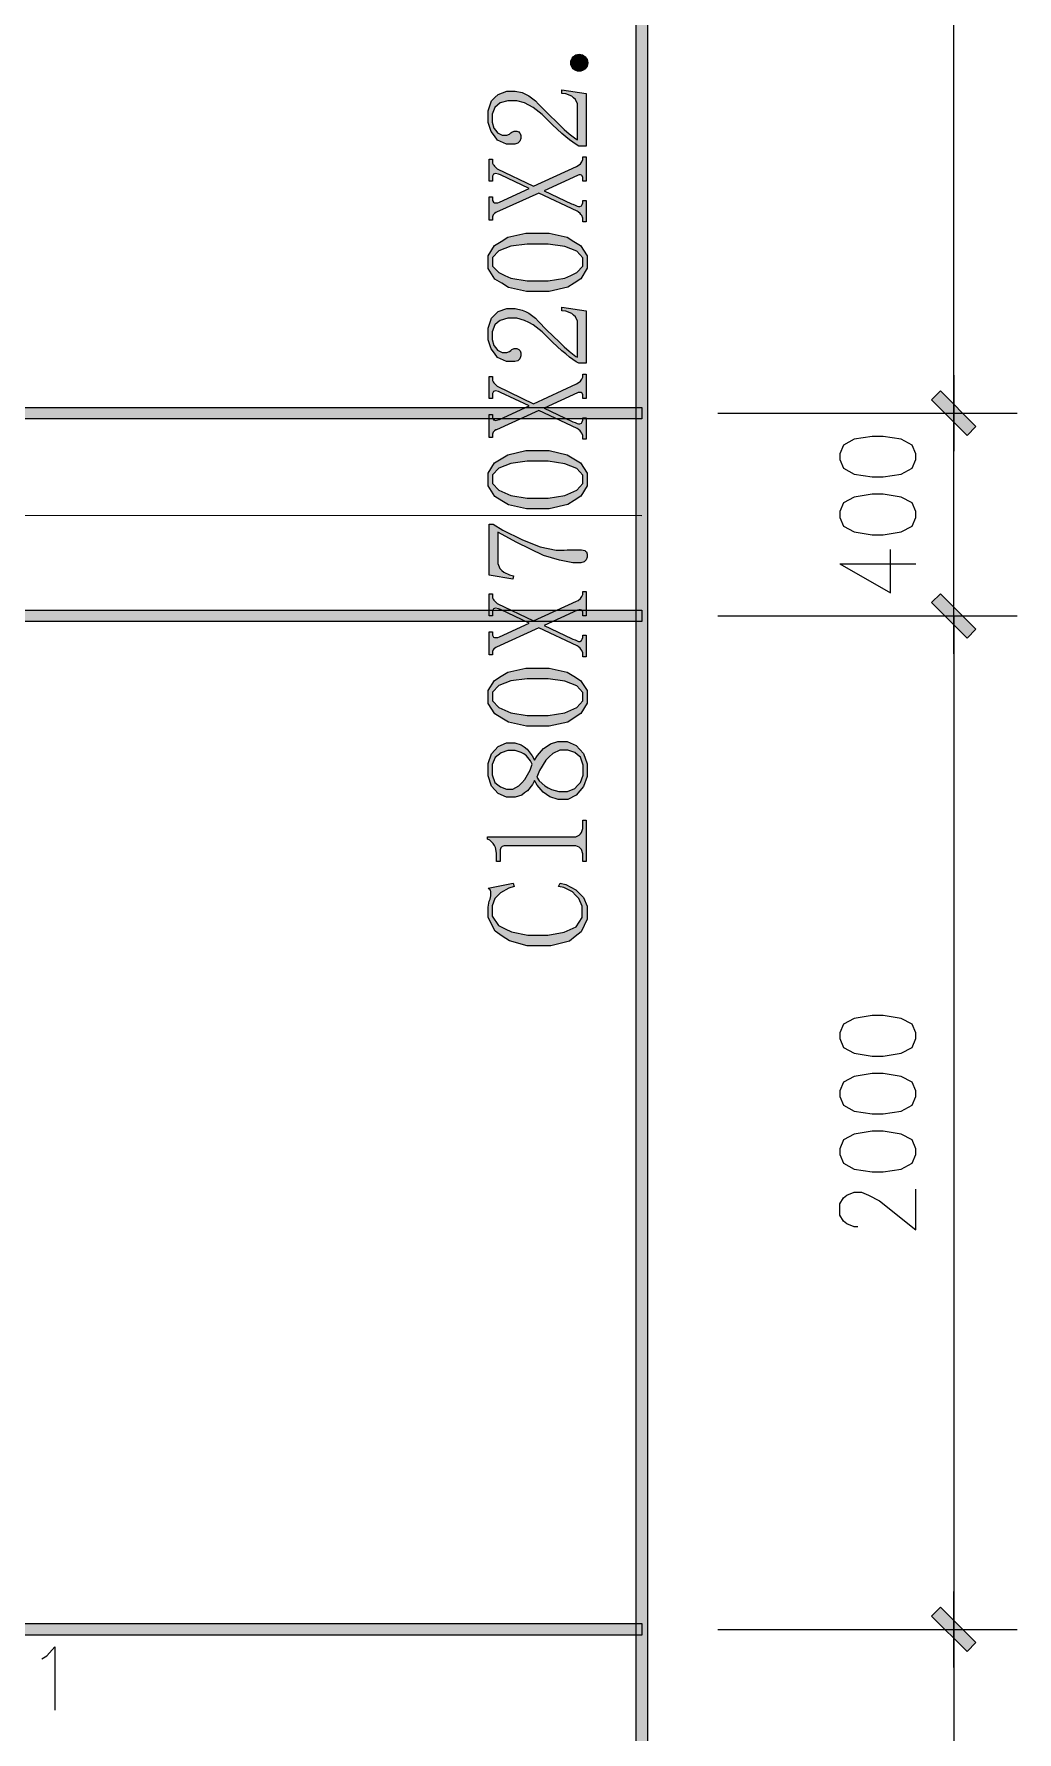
# Model space of a CAD drawing. Header units: millimetres. Extents: x 0 to 586, y 0 to 414.
# Drawn here: x 277.1 to 315.3, y 282.5 to 348.5 of the extents above; entities that cross this region are included whole.
import ezdxf

# ---------------------------------------------------------------- set-up
doc = ezdxf.new("R2010")
doc.units = ezdxf.units.MM

msp = doc.modelspace()

# ---------------------------------------------------------------- hatches: boundary and pattern name
h = msp.add_hatch(color=0)
h.dxf.hatch_style = 2
h.paths.add_polyline_path([(300.492583, 388.902222), (300.937083, 388.902222), (300.937083, 270.467667), (300.492583, 270.908639)])
h = msp.add_hatch(color=0)
edge = h.paths.add_edge_path()
edge.add_arc((298.280667, 347.422611), 0.331611, 0, 360)
h = msp.add_hatch(color=0)
h.dxf.hatch_style = 2
h.paths.add_polyline_path([(295.705389, 345.948), (295.504306, 345.948), (295.204444, 345.859806), (295.098611, 345.771611), (294.992778, 345.683417), (294.890472, 345.418833), (294.890472, 345.242444), (294.890472, 345.111917), (294.961028, 344.882611), (295.031583, 344.790889), (295.102139, 344.695639), (295.285583, 344.603917), (295.394944, 344.603917), (295.461972, 344.603917), (295.571333, 344.64625), (295.617194, 344.692111), (295.659528, 344.723861), (295.747722, 344.759139), (295.793583, 344.759139), (295.8465, 344.759139), (295.931167, 344.730917), (295.959389, 344.702694), (295.984083, 344.674472), (296.012306, 344.593333), (296.012306, 344.536889), (296.012306, 344.473389), (295.9735, 344.367556), (295.934694, 344.32875), (295.895889, 344.289944), (295.768889, 344.251139), (295.680694, 344.251139), (295.451389, 344.251139), (295.098611, 344.416944), (294.978667, 344.58275), (294.855194, 344.748556), (294.73525, 345.101333), (294.73525, 345.288306), (294.73525, 345.552889), (294.865778, 345.944472), (294.999833, 346.071472), (295.130361, 346.194944), (295.461972, 346.321944), (295.659528, 346.321944), (295.793583, 346.321944), (296.058167, 346.261972), (296.188694, 346.202), (296.32275, 346.142028), (296.57675, 345.948), (296.696694, 345.817472), (297.007139, 345.496444), (297.508083, 345.006083), (297.698583, 344.833222), (297.892611, 344.663889), (298.150139, 344.459278), (298.217167, 344.427528), (298.217167, 345.72575), (298.217167, 345.828056), (298.139556, 345.990333), (298.061944, 346.057361), (297.987861, 346.124389), (297.755028, 346.212583), (297.603333, 346.23375), (297.603333, 346.367806), (298.548778, 346.23375), (298.548778, 344.184111), (298.2595, 344.184111), (298.160722, 344.240556), (297.906722, 344.424), (297.755028, 344.547472), (297.599806, 344.674472), (297.236444, 345.013139), (297.028306, 345.221278), (296.837806, 345.40825), (296.485028, 345.683417), (296.32275, 345.771611), (296.156944, 345.859806), (295.8465, 345.948)])
h = msp.add_hatch(color=0)
h.dxf.hatch_style = 2
h.paths.add_polyline_path([(296.506194, 342.617778), (298.171306, 343.390361), (298.238333, 343.422111), (298.333583, 343.492667), (298.358278, 343.531472), (298.3865, 343.570278), (298.414722, 343.654944), (298.414722, 343.697278), (298.414722, 343.764306), (298.548778, 343.764306), (298.548778, 342.815333), (298.414722, 342.815333), (298.414722, 342.903528), (298.414722, 342.959972), (298.397083, 343.027), (298.382972, 343.037583), (298.365333, 343.048167), (298.326528, 343.05875), (298.305361, 343.05875), (298.284194, 343.05875), (298.238333, 343.048167), (298.217167, 343.037583), (296.918944, 342.441389), (297.97375, 341.936917), (298.030194, 341.91575), (298.118389, 341.880472), (298.150139, 341.869889), (298.196, 341.848722), (298.248917, 341.827556), (298.2595, 341.827556), (298.305361, 341.827556), (298.365333, 341.85225), (298.382972, 341.880472), (298.397083, 341.908694), (298.414722, 341.97925), (298.414722, 342.025111), (298.414722, 342.067444), (298.548778, 342.067444), (298.548778, 341.231361), (298.414722, 341.231361), (298.414722, 341.319556), (298.414722, 341.376), (298.382972, 341.474778), (298.347694, 341.517111), (298.315944, 341.562972), (298.238333, 341.626472), (298.196, 341.651167), (296.707278, 342.353194), (295.066861, 341.605306), (295.035111, 341.594722), (294.978667, 341.555917), (294.9575, 341.527694), (294.936333, 341.503), (294.911639, 341.428917), (294.911639, 341.386583), (294.911639, 341.298389), (294.777583, 341.298389), (294.777583, 342.2015), (294.911639, 342.2015), (294.911639, 342.134472), (294.911639, 342.067444), (294.946917, 341.993361), (294.978667, 341.97925), (295.010417, 341.968667), (295.109194, 341.97925), (295.176222, 342.003944), (296.336861, 342.529583), (295.222083, 343.05875), (295.144472, 343.094028), (295.028056, 343.115194), (294.98925, 343.104611), (294.950444, 343.094028), (294.911639, 343.016417), (294.911639, 342.949389), (294.911639, 342.818861), (294.777583, 342.818861), (294.777583, 343.676111), (294.911639, 343.676111), (294.911639, 343.545583), (294.911639, 343.520889), (294.936333, 343.467972), (294.9575, 343.432694), (294.978667, 343.400944), (295.045694, 343.333917), (295.088028, 343.302167)])
h = msp.add_hatch(color=0)
h.paths.add_polyline_path([(298.591111, 339.668556), (298.591111, 339.425139), (298.337111, 339.019444), (298.086639, 338.853639), (297.832639, 338.687833), (297.1165, 338.522028), (296.650833, 338.522028), (296.223972, 338.522028), (295.529, 338.680778), (295.264417, 338.843056), (294.999833, 339.001806), (294.73525, 339.414556), (294.73525, 339.668556), (294.73525, 339.908444), (294.98925, 340.310611), (295.24325, 340.469361), (295.49725, 340.631639), (296.199278, 340.790389), (296.650833, 340.790389), (297.105917, 340.790389), (297.815, 340.631639), (298.072528, 340.469361), (298.333583, 340.310611), (298.591111, 339.908444)])
h.paths.add_polyline_path([(294.911639, 339.668556), (294.911639, 339.513333), (295.148, 339.255806), (295.387889, 339.149972), (295.62425, 339.044139), (296.255722, 338.941833), (296.650833, 338.941833), (297.070639, 338.941833), (297.71975, 339.044139), (297.952583, 339.149972), (298.181889, 339.255806), (298.414722, 339.513333), (298.414722, 339.668556), (298.414722, 339.830833), (298.181889, 340.091889), (297.952583, 340.183611), (297.71975, 340.278861), (297.070639, 340.370583), (296.650833, 340.370583), (296.255722, 340.370583), (295.62425, 340.282389), (295.387889, 340.194194), (295.148, 340.109528), (294.911639, 339.844944)])
h = msp.add_hatch(color=0)
h.dxf.hatch_style = 2
h.paths.add_polyline_path([(295.705389, 337.488389), (295.504306, 337.488389), (295.204444, 337.400194), (295.098611, 337.312), (294.992778, 337.223806), (294.890472, 336.959222), (294.890472, 336.782833), (294.890472, 336.652306), (294.961028, 336.426528), (295.031583, 336.331278), (295.102139, 336.236028), (295.285583, 336.144306), (295.394944, 336.144306), (295.461972, 336.144306), (295.571333, 336.186639), (295.617194, 336.2325), (295.659528, 336.26425), (295.747722, 336.299528), (295.793583, 336.299528), (295.8465, 336.299528), (295.931167, 336.271306), (295.959389, 336.243083), (295.984083, 336.214861), (296.012306, 336.133722), (296.012306, 336.077278), (296.012306, 336.013778), (295.9735, 335.907944), (295.934694, 335.869139), (295.895889, 335.830333), (295.768889, 335.795056), (295.680694, 335.795056), (295.451389, 335.795056), (295.098611, 335.957333), (294.978667, 336.123139), (294.855194, 336.288944), (294.73525, 336.641722), (294.73525, 336.828694), (294.73525, 337.093278), (294.865778, 337.484861), (294.999833, 337.611861), (295.130361, 337.738861), (295.461972, 337.862333), (295.659528, 337.862333), (295.793583, 337.862333), (296.058167, 337.802361), (296.188694, 337.742389), (296.32275, 337.682417), (296.57675, 337.488389), (296.696694, 337.357861), (297.007139, 337.036833), (297.508083, 336.546472), (297.698583, 336.373611), (297.892611, 336.204278), (298.150139, 335.999667), (298.217167, 335.967917), (298.217167, 337.269667), (298.217167, 337.368444), (298.139556, 337.53425), (298.061944, 337.59775), (297.987861, 337.664778), (297.755028, 337.752972), (297.603333, 337.774139), (297.603333, 337.908194), (298.548778, 337.774139), (298.548778, 335.728028), (298.2595, 335.728028), (298.160722, 335.780944), (297.906722, 335.964389), (297.755028, 336.091389), (297.599806, 336.218389), (297.236444, 336.553528), (297.028306, 336.761667), (296.837806, 336.948639), (296.485028, 337.223806), (296.32275, 337.312), (296.156944, 337.400194), (295.8465, 337.488389)])
h = msp.add_hatch(color=0)
h.dxf.hatch_style = 2
h.paths.add_polyline_path([(296.506194, 334.158167), (298.171306, 334.93075), (298.238333, 334.9625), (298.333583, 335.036583), (298.358278, 335.071861), (298.3865, 335.110667), (298.414722, 335.195333), (298.414722, 335.237667), (298.414722, 335.304694), (298.548778, 335.304694), (298.548778, 334.355722), (298.414722, 334.355722), (298.414722, 334.443917), (298.414722, 334.500361), (298.397083, 334.567389), (298.382972, 334.577972), (298.365333, 334.588556), (298.326528, 334.599139), (298.305361, 334.599139), (298.284194, 334.599139), (298.238333, 334.588556), (298.217167, 334.577972), (296.918944, 333.985306), (297.97375, 333.477306), (298.030194, 333.456139), (298.118389, 333.420861), (298.150139, 333.410278), (298.196, 333.389111), (298.248917, 333.367944), (298.2595, 333.367944), (298.305361, 333.367944), (298.365333, 333.396167), (298.382972, 333.420861), (298.397083, 333.449083), (298.414722, 333.519639), (298.414722, 333.5655), (298.414722, 333.607833), (298.548778, 333.607833), (298.548778, 332.77175), (298.414722, 332.77175), (298.414722, 332.859944), (298.414722, 332.916389), (298.382972, 333.015167), (298.347694, 333.0575), (298.315944, 333.103361), (298.238333, 333.170389), (298.196, 333.191556), (296.707278, 333.897111), (295.066861, 333.145694), (295.035111, 333.135111), (294.978667, 333.096306), (294.9575, 333.071611), (294.936333, 333.043389), (294.911639, 332.972833), (294.911639, 332.926972), (294.911639, 332.838778), (294.777583, 332.838778), (294.777583, 333.741889), (294.911639, 333.741889), (294.911639, 333.674861), (294.911639, 333.607833), (294.946917, 333.53375), (294.978667, 333.523167), (295.010417, 333.509056), (295.109194, 333.523167), (295.176222, 333.544333), (296.336861, 334.069972), (295.222083, 334.599139), (295.144472, 334.634417), (295.028056, 334.655583), (294.98925, 334.645), (294.950444, 334.634417), (294.911639, 334.556806), (294.911639, 334.489778), (294.911639, 334.35925), (294.777583, 334.35925), (294.777583, 335.2165), (294.911639, 335.2165), (294.911639, 335.085972), (294.911639, 335.064806), (294.936333, 335.008361), (294.9575, 334.973083), (294.978667, 334.941333), (295.045694, 334.874306), (295.088028, 334.842556)])
h = msp.add_hatch(color=0)
h.dxf.hatch_style = 2
h.paths.add_polyline_path([(311.993139, 334.302806), (312.338861, 334.652056), (313.72175, 333.269167), (313.3725, 332.923444)])
h = msp.add_hatch(color=0)
h.dxf.hatch_style = 2
h.paths.add_polyline_path([(311.993139, 334.302806), (312.338861, 334.652056), (313.72175, 333.269167), (313.3725, 332.923444)])
h = msp.add_hatch(color=0)
h.dxf.hatch_style = 2
h.paths.add_polyline_path([(300.714833, 334.01), (300.714833, 333.5655), (64.096194, 333.5655), (64.096194, 334.01)])
h = msp.add_hatch(color=0)
h.paths.add_polyline_path([(298.591111, 331.208944), (298.591111, 330.965528), (298.337111, 330.559833), (298.086639, 330.394028), (297.832639, 330.228222), (297.1165, 330.062417), (296.650833, 330.062417), (296.223972, 330.062417), (295.529, 330.224694), (295.264417, 330.383444), (294.999833, 330.542194), (294.73525, 330.954944), (294.73525, 331.208944), (294.73525, 331.448833), (294.98925, 331.851), (295.24325, 332.013278), (295.49725, 332.172028), (296.199278, 332.330778), (296.650833, 332.330778), (297.105917, 332.330778), (297.815, 332.172028), (298.072528, 332.013278), (298.333583, 331.851), (298.591111, 331.448833)])
h.paths.add_polyline_path([(294.911639, 331.208944), (294.911639, 331.053722), (295.148, 330.796194), (295.387889, 330.690361), (295.62425, 330.584528), (296.255722, 330.482222), (296.650833, 330.482222), (297.070639, 330.482222), (297.71975, 330.584528), (297.952583, 330.690361), (298.181889, 330.796194), (298.414722, 331.053722), (298.414722, 331.208944), (298.414722, 331.37475), (298.181889, 331.632278), (297.952583, 331.727528), (297.71975, 331.81925), (297.070639, 331.9145), (296.650833, 331.9145), (296.255722, 331.9145), (295.62425, 331.826306), (295.387889, 331.738111), (295.148, 331.649917), (294.911639, 331.385333)])
h = msp.add_hatch(color=0)
h.dxf.hatch_style = 2
h.paths.add_polyline_path([(294.932806, 329.466222), (295.30675, 329.236917), (296.040528, 328.8665), (296.400361, 328.728917), (296.756667, 328.591333), (297.381083, 328.45375), (297.645667, 328.45375), (297.688, 328.45375), (297.807944, 328.464333), (297.885556, 328.474917), (297.97375, 328.474917), (298.174833, 328.474917), (298.284194, 328.474917), (298.372389, 328.474917), (298.492333, 328.446694), (298.527611, 328.418472), (298.559361, 328.39025), (298.591111, 328.298528), (298.591111, 328.2315), (298.591111, 328.178583), (298.552306, 328.083333), (298.5135, 328.044528), (298.474694, 328.00925), (298.337111, 327.970444), (298.238333, 327.970444), (298.030194, 327.970444), (297.511611, 328.062167), (297.204694, 328.157417), (296.89425, 328.249139), (295.8465, 328.750083), (295.109194, 329.159306), (295.109194, 328.058639), (295.109194, 327.935167), (295.186806, 327.744667), (295.264417, 327.670583), (295.342028, 327.600028), (295.571333, 327.494194), (295.726556, 327.462444), (295.701861, 327.331917), (294.777583, 327.483611), (294.777583, 329.466222)])
h = msp.add_hatch(color=0)
h.dxf.hatch_style = 2
h.paths.add_polyline_path([(296.506194, 325.702083), (298.171306, 326.471139), (298.238333, 326.502889), (298.333583, 326.576972), (298.358278, 326.615778), (298.3865, 326.651056), (298.414722, 326.735722), (298.414722, 326.778056), (298.414722, 326.845083), (298.548778, 326.845083), (298.548778, 325.899639), (298.414722, 325.899639), (298.414722, 325.987833), (298.414722, 326.04075), (298.397083, 326.107778), (298.382972, 326.118361), (298.365333, 326.128944), (298.326528, 326.139528), (298.305361, 326.139528), (298.284194, 326.139528), (298.238333, 326.128944), (298.217167, 326.118361), (296.918944, 325.525694), (297.97375, 325.017694), (298.030194, 324.996528), (298.118389, 324.964778), (298.150139, 324.950667), (298.196, 324.9295), (298.248917, 324.908333), (298.2595, 324.908333), (298.305361, 324.908333), (298.365333, 324.936556), (298.382972, 324.964778), (298.397083, 324.989472), (298.414722, 325.063556), (298.414722, 325.105889), (298.414722, 325.15175), (298.548778, 325.15175), (298.548778, 324.312139), (298.414722, 324.312139), (298.414722, 324.400333), (298.414722, 324.456778), (298.382972, 324.555556), (298.347694, 324.601417), (298.315944, 324.64375), (298.238333, 324.710778), (298.196, 324.731944), (296.707278, 325.4375), (295.066861, 324.686083), (295.035111, 324.6755), (294.978667, 324.636694), (294.9575, 324.612), (294.936333, 324.583778), (294.911639, 324.513222), (294.911639, 324.467361), (294.911639, 324.379167), (294.777583, 324.379167), (294.777583, 325.282278), (294.911639, 325.282278), (294.911639, 325.21525), (294.911639, 325.15175), (294.946917, 325.074139), (294.978667, 325.063556), (295.010417, 325.052972), (295.109194, 325.063556), (295.176222, 325.084722), (296.336861, 325.613889), (295.222083, 326.143056), (295.144472, 326.174806), (295.028056, 326.195972), (294.98925, 326.185389), (294.950444, 326.174806), (294.911639, 326.097194), (294.911639, 326.030167), (294.911639, 325.899639), (294.777583, 325.899639), (294.777583, 326.756889), (294.911639, 326.756889), (294.911639, 326.626361), (294.911639, 326.605194), (294.936333, 326.54875), (294.9575, 326.517), (294.978667, 326.481722), (295.045694, 326.414694), (295.088028, 326.382944)])
h = msp.add_hatch(color=0)
h.dxf.hatch_style = 2
h.paths.add_polyline_path([(313.72175, 325.384583), (313.3725, 325.035333), (311.993139, 326.414694), (312.338861, 326.763944)])
h = msp.add_hatch(color=0)
h.dxf.hatch_style = 2
h.paths.add_polyline_path([(313.72175, 325.384583), (313.3725, 325.035333), (311.993139, 326.414694), (312.338861, 326.763944)])
h = msp.add_hatch(color=0)
h.dxf.hatch_style = 2
h.paths.add_polyline_path([(300.714833, 326.121889), (300.714833, 325.677389), (64.096194, 325.677389), (64.096194, 326.121889)])
h = msp.add_hatch(color=0)
h.paths.add_polyline_path([(298.591111, 322.749333), (298.591111, 322.505917), (298.337111, 322.100222), (298.086639, 321.934417), (297.832639, 321.768611), (297.1165, 321.602806), (296.650833, 321.602806), (296.223972, 321.602806), (295.529, 321.765083), (295.264417, 321.923833), (294.999833, 322.082583), (294.73525, 322.495333), (294.73525, 322.749333), (294.73525, 322.99275), (294.98925, 323.391389), (295.24325, 323.553667), (295.49725, 323.712417), (296.199278, 323.871167), (296.650833, 323.871167), (297.105917, 323.871167), (297.815, 323.712417), (298.072528, 323.553667), (298.333583, 323.391389), (298.591111, 322.99275)])
h.paths.add_polyline_path([(294.911639, 322.749333), (294.911639, 322.594111), (295.148, 322.336583), (295.387889, 322.23075), (295.62425, 322.128444), (296.255722, 322.022611), (296.650833, 322.022611), (297.070639, 322.022611), (297.71975, 322.128444), (297.952583, 322.23075), (298.181889, 322.336583), (298.414722, 322.594111), (298.414722, 322.749333), (298.414722, 322.915139), (298.181889, 323.172667), (297.952583, 323.267917), (297.71975, 323.359639), (297.070639, 323.454889), (296.650833, 323.454889), (296.255722, 323.454889), (295.62425, 323.366694), (295.387889, 323.2785), (295.148, 323.190306), (294.911639, 322.925722)])
h = msp.add_hatch(color=0)
h.paths.add_polyline_path([(297.599806, 321.010139), (297.807944, 321.010139), (298.160722, 320.854917), (298.305361, 320.699694), (298.45, 320.544472), (298.591111, 320.138778), (298.591111, 319.884778), (298.591111, 319.651944), (298.45, 319.256833), (298.305361, 319.091028), (298.160722, 318.925222), (297.832639, 318.759417), (297.645667, 318.759417), (297.458694, 318.759417), (297.137667, 318.854667), (297.003611, 318.949917), (296.873083, 319.041639), (296.64025, 319.313278), (296.541472, 319.489667), (296.463861, 319.334444), (296.273361, 319.094556), (296.156944, 319.013417), (296.040528, 318.92875), (295.783, 318.847611), (295.638361, 318.847611), (295.451389, 318.847611), (295.130361, 318.99225), (294.999833, 319.133361), (294.865778, 319.278), (294.73525, 319.676639), (294.73525, 319.927111), (294.73525, 320.159944), (294.865778, 320.533889), (294.999833, 320.678528), (295.130361, 320.823167), (295.451389, 320.964278), (295.638361, 320.964278), (295.772417, 320.964278), (296.019361, 320.883139), (296.135778, 320.798472), (296.248667, 320.717333), (296.453278, 320.456278), (296.541472, 320.279889), (296.650833, 320.470389), (296.89425, 320.745556), (297.028306, 320.83375), (297.158833, 320.921944), (297.444583, 321.010139)])
h.paths.add_polyline_path([(297.645667, 319.069861), (297.822056, 319.069861), (298.107806, 319.18275), (298.217167, 319.299167), (298.326528, 319.415583), (298.439417, 319.708389), (298.439417, 319.884778), (298.439417, 320.092917), (298.326528, 320.396306), (298.217167, 320.491556), (298.107806, 320.583278), (297.832639, 320.678528), (297.666833, 320.678528), (297.522194, 320.678528), (297.247028, 320.544472), (297.1165, 320.413944), (296.982444, 320.279889), (296.739028, 319.884778), (296.629667, 319.620194), (296.717861, 319.486139), (296.940111, 319.285056), (297.070639, 319.210972), (297.204694, 319.140417), (297.490444, 319.069861)])
h.paths.add_polyline_path([(295.659528, 320.657361), (295.507833, 320.657361), (295.236194, 320.569167), (295.119778, 320.480972), (295.003361, 320.392778), (294.890472, 320.117611), (294.890472, 319.927111), (294.890472, 319.718972), (294.999833, 319.419111), (295.109194, 319.330917), (295.218556, 319.242722), (295.451389, 319.154528), (295.571333, 319.154528), (295.694806, 319.154528), (295.931167, 319.281528), (296.047583, 319.408528), (296.160472, 319.535528), (296.365083, 319.895361), (296.453278, 320.128194), (296.38625, 320.258722), (296.223972, 320.459806), (296.125194, 320.526833), (296.022889, 320.590333), (295.793583, 320.657361)])
h = msp.add_hatch(color=0)
h.dxf.hatch_style = 2
h.paths.add_polyline_path([(294.714083, 317.305972), (298.061944, 317.305972), (298.150139, 317.305972), (298.284194, 317.362417), (298.326528, 317.415333), (298.368861, 317.471778), (298.414722, 317.623472), (298.414722, 317.725778), (298.414722, 317.9445), (298.548778, 317.9445), (298.548778, 316.339361), (298.414722, 316.339361), (298.414722, 316.536917), (298.414722, 316.646278), (298.368861, 316.805028), (298.326528, 316.854417), (298.284194, 316.903806), (298.150139, 316.953194), (298.061944, 316.953194), (295.398472, 316.953194), (295.356139, 316.953194), (295.282056, 316.9285), (295.253833, 316.900278), (295.229139, 316.872056), (295.200917, 316.790917), (295.200917, 316.734472), (295.200917, 316.339361), (295.066861, 316.339361), (295.066861, 316.536917), (295.066861, 316.667444), (295.021, 316.882639), (294.978667, 316.963778), (294.936333, 317.048444), (294.802278, 317.175444), (294.714083, 317.217778)])
h = msp.add_hatch(color=0)
h.dxf.hatch_style = 2
h.paths.add_polyline_path([(298.591111, 314.402611), (298.591111, 314.092167), (298.361806, 313.601806), (298.128972, 313.421889), (297.896139, 313.238444), (297.169417, 313.058528), (296.675528, 313.058528), (296.255722, 313.058528), (295.56075, 313.252556), (295.285583, 313.443056), (295.010417, 313.637083), (294.73525, 314.159194), (294.73525, 314.490806), (294.73525, 314.568417), (294.756417, 314.720111), (294.777583, 314.797722), (294.812861, 314.875333), (294.844611, 315.009389), (294.844611, 315.062306), (294.844611, 315.108167), (294.834028, 315.178722), (294.823444, 315.206944), (294.812861, 315.235167), (294.767, 315.284556), (294.73525, 315.305722), (295.705389, 315.503278), (295.747722, 315.37275), (295.539583, 315.305722), (295.218556, 315.129333), (295.109194, 315.019972), (294.999833, 314.907083), (294.890472, 314.621333), (294.890472, 314.444944), (294.890472, 314.215639), (295.140944, 313.855806), (295.394944, 313.728806), (295.648944, 313.601806), (296.276889, 313.474806), (296.654361, 313.474806), (297.060056, 313.474806), (297.698583, 313.587694), (297.931417, 313.697056), (298.16425, 313.806417), (298.393556, 314.169778), (298.393556, 314.423778), (298.393556, 314.600167), (298.266556, 314.903556), (298.139556, 315.030556), (298.016083, 315.157556), (297.677417, 315.326889), (297.469278, 315.37275), (297.536306, 315.503278), (297.765611, 315.446833), (298.146611, 315.24575), (298.294778, 315.097583), (298.442944, 314.945889), (298.591111, 314.600167)])
h = msp.add_hatch(color=0)
h.dxf.hatch_style = 2
h.paths.add_polyline_path([(311.993139, 286.977667), (312.338861, 287.326917), (313.72175, 285.947556), (313.3725, 285.598306)])
h = msp.add_hatch(color=0)
h.dxf.hatch_style = 2
h.paths.add_polyline_path([(313.72175, 285.947556), (313.3725, 285.598306), (311.993139, 286.977667), (312.338861, 287.326917)])
h = msp.add_hatch(color=0)
h.dxf.hatch_style = 2
h.paths.add_polyline_path([(300.714833, 286.684861), (300.714833, 286.240361), (64.096194, 286.240361), (64.096194, 286.684861)])

# ---------------------------------------------------------------- linework, layer by layer
at = {"color": 0, "lineweight": 0}
for points in [[(300.492583, 388.902222), (300.937083, 388.902222), (300.937083, 270.467667), (300.492583, 270.908639)], [(295.705389, 345.948), (295.504306, 345.948), (295.204444, 345.859806), (295.098611, 345.771611), (294.992778, 345.683417), (294.890472, 345.418833), (294.890472, 345.242444), (294.890472, 345.111917), (294.961028, 344.882611), (295.031583, 344.790889), (295.102139, 344.695639), (295.285583, 344.603917), (295.394944, 344.603917), (295.461972, 344.603917), (295.571333, 344.64625), (295.617194, 344.692111), (295.659528, 344.723861), (295.747722, 344.759139), (295.793583, 344.759139), (295.8465, 344.759139), (295.931167, 344.730917), (295.959389, 344.702694), (295.984083, 344.674472), (296.012306, 344.593333), (296.012306, 344.536889), (296.012306, 344.473389), (295.9735, 344.367556), (295.934694, 344.32875), (295.895889, 344.289944), (295.768889, 344.251139), (295.680694, 344.251139), (295.451389, 344.251139), (295.098611, 344.416944), (294.978667, 344.58275), (294.855194, 344.748556), (294.73525, 345.101333), (294.73525, 345.288306), (294.73525, 345.552889), (294.865778, 345.944472), (294.999833, 346.071472), (295.130361, 346.194944), (295.461972, 346.321944), (295.659528, 346.321944), (295.793583, 346.321944), (296.058167, 346.261972), (296.188694, 346.202), (296.32275, 346.142028), (296.57675, 345.948), (296.696694, 345.817472), (297.007139, 345.496444), (297.508083, 345.006083), (297.698583, 344.833222), (297.892611, 344.663889), (298.150139, 344.459278), (298.217167, 344.427528), (298.217167, 345.72575), (298.217167, 345.828056), (298.139556, 345.990333), (298.061944, 346.057361), (297.987861, 346.124389), (297.755028, 346.212583), (297.603333, 346.23375), (297.603333, 346.367806), (298.548778, 346.23375), (298.548778, 344.184111), (298.2595, 344.184111), (298.160722, 344.240556), (297.906722, 344.424), (297.755028, 344.547472), (297.599806, 344.674472), (297.236444, 345.013139), (297.028306, 345.221278), (296.837806, 345.40825), (296.485028, 345.683417), (296.32275, 345.771611), (296.156944, 345.859806), (295.8465, 345.948)], [(296.506194, 342.617778), (298.171306, 343.390361), (298.238333, 343.422111), (298.333583, 343.492667), (298.358278, 343.531472), (298.3865, 343.570278), (298.414722, 343.654944), (298.414722, 343.697278), (298.414722, 343.764306), (298.548778, 343.764306), (298.548778, 342.815333), (298.414722, 342.815333), (298.414722, 342.903528), (298.414722, 342.959972), (298.397083, 343.027), (298.382972, 343.037583), (298.365333, 343.048167), (298.326528, 343.05875), (298.305361, 343.05875), (298.284194, 343.05875), (298.238333, 343.048167), (298.217167, 343.037583), (296.918944, 342.441389), (297.97375, 341.936917), (298.030194, 341.91575), (298.118389, 341.880472), (298.150139, 341.869889), (298.196, 341.848722), (298.248917, 341.827556), (298.2595, 341.827556), (298.305361, 341.827556), (298.365333, 341.85225), (298.382972, 341.880472), (298.397083, 341.908694), (298.414722, 341.97925), (298.414722, 342.025111), (298.414722, 342.067444), (298.548778, 342.067444), (298.548778, 341.231361), (298.414722, 341.231361), (298.414722, 341.319556), (298.414722, 341.376), (298.382972, 341.474778), (298.347694, 341.517111), (298.315944, 341.562972), (298.238333, 341.626472), (298.196, 341.651167), (296.707278, 342.353194), (295.066861, 341.605306), (295.035111, 341.594722), (294.978667, 341.555917), (294.9575, 341.527694), (294.936333, 341.503), (294.911639, 341.428917), (294.911639, 341.386583), (294.911639, 341.298389), (294.777583, 341.298389), (294.777583, 342.2015), (294.911639, 342.2015), (294.911639, 342.134472), (294.911639, 342.067444), (294.946917, 341.993361), (294.978667, 341.97925), (295.010417, 341.968667), (295.109194, 341.97925), (295.176222, 342.003944), (296.336861, 342.529583), (295.222083, 343.05875), (295.144472, 343.094028), (295.028056, 343.115194), (294.98925, 343.104611), (294.950444, 343.094028), (294.911639, 343.016417), (294.911639, 342.949389), (294.911639, 342.818861), (294.777583, 342.818861), (294.777583, 343.676111), (294.911639, 343.676111), (294.911639, 343.545583), (294.911639, 343.520889), (294.936333, 343.467972), (294.9575, 343.432694), (294.978667, 343.400944), (295.045694, 343.333917), (295.088028, 343.302167)], [(298.591111, 339.668556), (298.591111, 339.425139), (298.337111, 339.019444), (298.086639, 338.853639), (297.832639, 338.687833), (297.1165, 338.522028), (296.650833, 338.522028), (296.223972, 338.522028), (295.529, 338.680778), (295.264417, 338.843056), (294.999833, 339.001806), (294.73525, 339.414556), (294.73525, 339.668556), (294.73525, 339.908444), (294.98925, 340.310611), (295.24325, 340.469361), (295.49725, 340.631639), (296.199278, 340.790389), (296.650833, 340.790389), (297.105917, 340.790389), (297.815, 340.631639), (298.072528, 340.469361), (298.333583, 340.310611), (298.591111, 339.908444)], [(294.911639, 339.668556), (294.911639, 339.513333), (295.148, 339.255806), (295.387889, 339.149972), (295.62425, 339.044139), (296.255722, 338.941833), (296.650833, 338.941833), (297.070639, 338.941833), (297.71975, 339.044139), (297.952583, 339.149972), (298.181889, 339.255806), (298.414722, 339.513333), (298.414722, 339.668556), (298.414722, 339.830833), (298.181889, 340.091889), (297.952583, 340.183611), (297.71975, 340.278861), (297.070639, 340.370583), (296.650833, 340.370583), (296.255722, 340.370583), (295.62425, 340.282389), (295.387889, 340.194194), (295.148, 340.109528), (294.911639, 339.844944)], [(295.705389, 337.488389), (295.504306, 337.488389), (295.204444, 337.400194), (295.098611, 337.312), (294.992778, 337.223806), (294.890472, 336.959222), (294.890472, 336.782833), (294.890472, 336.652306), (294.961028, 336.426528), (295.031583, 336.331278), (295.102139, 336.236028), (295.285583, 336.144306), (295.394944, 336.144306), (295.461972, 336.144306), (295.571333, 336.186639), (295.617194, 336.2325), (295.659528, 336.26425), (295.747722, 336.299528), (295.793583, 336.299528), (295.8465, 336.299528), (295.931167, 336.271306), (295.959389, 336.243083), (295.984083, 336.214861), (296.012306, 336.133722), (296.012306, 336.077278), (296.012306, 336.013778), (295.9735, 335.907944), (295.934694, 335.869139), (295.895889, 335.830333), (295.768889, 335.795056), (295.680694, 335.795056), (295.451389, 335.795056), (295.098611, 335.957333), (294.978667, 336.123139), (294.855194, 336.288944), (294.73525, 336.641722), (294.73525, 336.828694), (294.73525, 337.093278), (294.865778, 337.484861), (294.999833, 337.611861), (295.130361, 337.738861), (295.461972, 337.862333), (295.659528, 337.862333), (295.793583, 337.862333), (296.058167, 337.802361), (296.188694, 337.742389), (296.32275, 337.682417), (296.57675, 337.488389), (296.696694, 337.357861), (297.007139, 337.036833), (297.508083, 336.546472), (297.698583, 336.373611), (297.892611, 336.204278), (298.150139, 335.999667), (298.217167, 335.967917), (298.217167, 337.269667), (298.217167, 337.368444), (298.139556, 337.53425), (298.061944, 337.59775), (297.987861, 337.664778), (297.755028, 337.752972), (297.603333, 337.774139), (297.603333, 337.908194), (298.548778, 337.774139), (298.548778, 335.728028), (298.2595, 335.728028), (298.160722, 335.780944), (297.906722, 335.964389), (297.755028, 336.091389), (297.599806, 336.218389), (297.236444, 336.553528), (297.028306, 336.761667), (296.837806, 336.948639), (296.485028, 337.223806), (296.32275, 337.312), (296.156944, 337.400194), (295.8465, 337.488389)], [(296.506194, 334.158167), (298.171306, 334.93075), (298.238333, 334.9625), (298.333583, 335.036583), (298.358278, 335.071861), (298.3865, 335.110667), (298.414722, 335.195333), (298.414722, 335.237667), (298.414722, 335.304694), (298.548778, 335.304694), (298.548778, 334.355722), (298.414722, 334.355722), (298.414722, 334.443917), (298.414722, 334.500361), (298.397083, 334.567389), (298.382972, 334.577972), (298.365333, 334.588556), (298.326528, 334.599139), (298.305361, 334.599139), (298.284194, 334.599139), (298.238333, 334.588556), (298.217167, 334.577972), (296.918944, 333.985306), (297.97375, 333.477306), (298.030194, 333.456139), (298.118389, 333.420861), (298.150139, 333.410278), (298.196, 333.389111), (298.248917, 333.367944), (298.2595, 333.367944), (298.305361, 333.367944), (298.365333, 333.396167), (298.382972, 333.420861), (298.397083, 333.449083), (298.414722, 333.519639), (298.414722, 333.5655), (298.414722, 333.607833), (298.548778, 333.607833), (298.548778, 332.77175), (298.414722, 332.77175), (298.414722, 332.859944), (298.414722, 332.916389), (298.382972, 333.015167), (298.347694, 333.0575), (298.315944, 333.103361), (298.238333, 333.170389), (298.196, 333.191556), (296.707278, 333.897111), (295.066861, 333.145694), (295.035111, 333.135111), (294.978667, 333.096306), (294.9575, 333.071611), (294.936333, 333.043389), (294.911639, 332.972833), (294.911639, 332.926972), (294.911639, 332.838778), (294.777583, 332.838778), (294.777583, 333.741889), (294.911639, 333.741889), (294.911639, 333.674861), (294.911639, 333.607833), (294.946917, 333.53375), (294.978667, 333.523167), (295.010417, 333.509056), (295.109194, 333.523167), (295.176222, 333.544333), (296.336861, 334.069972), (295.222083, 334.599139), (295.144472, 334.634417), (295.028056, 334.655583), (294.98925, 334.645), (294.950444, 334.634417), (294.911639, 334.556806), (294.911639, 334.489778), (294.911639, 334.35925), (294.777583, 334.35925), (294.777583, 335.2165), (294.911639, 335.2165), (294.911639, 335.085972), (294.911639, 335.064806), (294.936333, 335.008361), (294.9575, 334.973083), (294.978667, 334.941333), (295.045694, 334.874306), (295.088028, 334.842556)], [(311.993139, 334.302806), (312.338861, 334.652056), (313.72175, 333.269167), (313.3725, 332.923444)], [(311.993139, 334.302806), (312.338861, 334.652056), (313.72175, 333.269167), (313.3725, 332.923444)], [(300.714833, 334.01), (300.714833, 333.5655), (64.096194, 333.5655), (64.096194, 334.01)], [(308.4195, 331.985056), (308.560611, 331.646389), (308.983944, 331.420611), (309.685972, 331.307722), (310.109306, 331.307722), (310.814861, 331.420611), (311.238194, 331.646389), (311.375778, 331.985056), (311.375778, 332.207306), (311.238194, 332.545972), (310.814861, 332.77175), (310.109306, 332.884639), (309.685972, 332.884639), (308.983944, 332.77175), (308.560611, 332.545972), (308.4195, 332.207306)], [(298.591111, 331.208944), (298.591111, 330.965528), (298.337111, 330.559833), (298.086639, 330.394028), (297.832639, 330.228222), (297.1165, 330.062417), (296.650833, 330.062417), (296.223972, 330.062417), (295.529, 330.224694), (295.264417, 330.383444), (294.999833, 330.542194), (294.73525, 330.954944), (294.73525, 331.208944), (294.73525, 331.448833), (294.98925, 331.851), (295.24325, 332.013278), (295.49725, 332.172028), (296.199278, 332.330778), (296.650833, 332.330778), (297.105917, 332.330778), (297.815, 332.172028), (298.072528, 332.013278), (298.333583, 331.851), (298.591111, 331.448833)], [(294.911639, 331.208944), (294.911639, 331.053722), (295.148, 330.796194), (295.387889, 330.690361), (295.62425, 330.584528), (296.255722, 330.482222), (296.650833, 330.482222), (297.070639, 330.482222), (297.71975, 330.584528), (297.952583, 330.690361), (298.181889, 330.796194), (298.414722, 331.053722), (298.414722, 331.208944), (298.414722, 331.37475), (298.181889, 331.632278), (297.952583, 331.727528), (297.71975, 331.81925), (297.070639, 331.9145), (296.650833, 331.9145), (296.255722, 331.9145), (295.62425, 331.826306), (295.387889, 331.738111), (295.148, 331.649917), (294.911639, 331.385333)], [(308.4195, 329.730806), (308.560611, 329.392139), (308.983944, 329.166361), (309.685972, 329.053472), (310.109306, 329.053472), (310.814861, 329.166361), (311.238194, 329.392139), (311.375778, 329.730806), (311.375778, 329.956583), (311.238194, 330.29525), (310.814861, 330.5175), (310.109306, 330.630389), (309.685972, 330.630389), (308.983944, 330.5175), (308.560611, 330.29525), (308.4195, 329.956583)], [(294.932806, 329.466222), (295.30675, 329.236917), (296.040528, 328.8665), (296.400361, 328.728917), (296.756667, 328.591333), (297.381083, 328.45375), (297.645667, 328.45375), (297.688, 328.45375), (297.807944, 328.464333), (297.885556, 328.474917), (297.97375, 328.474917), (298.174833, 328.474917), (298.284194, 328.474917), (298.372389, 328.474917), (298.492333, 328.446694), (298.527611, 328.418472), (298.559361, 328.39025), (298.591111, 328.298528), (298.591111, 328.2315), (298.591111, 328.178583), (298.552306, 328.083333), (298.5135, 328.044528), (298.474694, 328.00925), (298.337111, 327.970444), (298.238333, 327.970444), (298.030194, 327.970444), (297.511611, 328.062167), (297.204694, 328.157417), (296.89425, 328.249139), (295.8465, 328.750083), (295.109194, 329.159306), (295.109194, 328.058639), (295.109194, 327.935167), (295.186806, 327.744667), (295.264417, 327.670583), (295.342028, 327.600028), (295.571333, 327.494194), (295.726556, 327.462444), (295.701861, 327.331917), (294.777583, 327.483611), (294.777583, 329.466222)], [(296.506194, 325.702083), (298.171306, 326.471139), (298.238333, 326.502889), (298.333583, 326.576972), (298.358278, 326.615778), (298.3865, 326.651056), (298.414722, 326.735722), (298.414722, 326.778056), (298.414722, 326.845083), (298.548778, 326.845083), (298.548778, 325.899639), (298.414722, 325.899639), (298.414722, 325.987833), (298.414722, 326.04075), (298.397083, 326.107778), (298.382972, 326.118361), (298.365333, 326.128944), (298.326528, 326.139528), (298.305361, 326.139528), (298.284194, 326.139528), (298.238333, 326.128944), (298.217167, 326.118361), (296.918944, 325.525694), (297.97375, 325.017694), (298.030194, 324.996528), (298.118389, 324.964778), (298.150139, 324.950667), (298.196, 324.9295), (298.248917, 324.908333), (298.2595, 324.908333), (298.305361, 324.908333), (298.365333, 324.936556), (298.382972, 324.964778), (298.397083, 324.989472), (298.414722, 325.063556), (298.414722, 325.105889), (298.414722, 325.15175), (298.548778, 325.15175), (298.548778, 324.312139), (298.414722, 324.312139), (298.414722, 324.400333), (298.414722, 324.456778), (298.382972, 324.555556), (298.347694, 324.601417), (298.315944, 324.64375), (298.238333, 324.710778), (298.196, 324.731944), (296.707278, 325.4375), (295.066861, 324.686083), (295.035111, 324.6755), (294.978667, 324.636694), (294.9575, 324.612), (294.936333, 324.583778), (294.911639, 324.513222), (294.911639, 324.467361), (294.911639, 324.379167), (294.777583, 324.379167), (294.777583, 325.282278), (294.911639, 325.282278), (294.911639, 325.21525), (294.911639, 325.15175), (294.946917, 325.074139), (294.978667, 325.063556), (295.010417, 325.052972), (295.109194, 325.063556), (295.176222, 325.084722), (296.336861, 325.613889), (295.222083, 326.143056), (295.144472, 326.174806), (295.028056, 326.195972), (294.98925, 326.185389), (294.950444, 326.174806), (294.911639, 326.097194), (294.911639, 326.030167), (294.911639, 325.899639), (294.777583, 325.899639), (294.777583, 326.756889), (294.911639, 326.756889), (294.911639, 326.626361), (294.911639, 326.605194), (294.936333, 326.54875), (294.9575, 326.517), (294.978667, 326.481722), (295.045694, 326.414694), (295.088028, 326.382944)], [(313.72175, 325.384583), (313.3725, 325.035333), (311.993139, 326.414694), (312.338861, 326.763944)], [(313.72175, 325.384583), (313.3725, 325.035333), (311.993139, 326.414694), (312.338861, 326.763944)], [(300.714833, 326.121889), (300.714833, 325.677389), (64.096194, 325.677389), (64.096194, 326.121889)], [(298.591111, 322.749333), (298.591111, 322.505917), (298.337111, 322.100222), (298.086639, 321.934417), (297.832639, 321.768611), (297.1165, 321.602806), (296.650833, 321.602806), (296.223972, 321.602806), (295.529, 321.765083), (295.264417, 321.923833), (294.999833, 322.082583), (294.73525, 322.495333), (294.73525, 322.749333), (294.73525, 322.99275), (294.98925, 323.391389), (295.24325, 323.553667), (295.49725, 323.712417), (296.199278, 323.871167), (296.650833, 323.871167), (297.105917, 323.871167), (297.815, 323.712417), (298.072528, 323.553667), (298.333583, 323.391389), (298.591111, 322.99275)], [(294.911639, 322.749333), (294.911639, 322.594111), (295.148, 322.336583), (295.387889, 322.23075), (295.62425, 322.128444), (296.255722, 322.022611), (296.650833, 322.022611), (297.070639, 322.022611), (297.71975, 322.128444), (297.952583, 322.23075), (298.181889, 322.336583), (298.414722, 322.594111), (298.414722, 322.749333), (298.414722, 322.915139), (298.181889, 323.172667), (297.952583, 323.267917), (297.71975, 323.359639), (297.070639, 323.454889), (296.650833, 323.454889), (296.255722, 323.454889), (295.62425, 323.366694), (295.387889, 323.2785), (295.148, 323.190306), (294.911639, 322.925722)], [(297.599806, 321.010139), (297.807944, 321.010139), (298.160722, 320.854917), (298.305361, 320.699694), (298.45, 320.544472), (298.591111, 320.138778), (298.591111, 319.884778), (298.591111, 319.651944), (298.45, 319.256833), (298.305361, 319.091028), (298.160722, 318.925222), (297.832639, 318.759417), (297.645667, 318.759417), (297.458694, 318.759417), (297.137667, 318.854667), (297.003611, 318.949917), (296.873083, 319.041639), (296.64025, 319.313278), (296.541472, 319.489667), (296.463861, 319.334444), (296.273361, 319.094556), (296.156944, 319.013417), (296.040528, 318.92875), (295.783, 318.847611), (295.638361, 318.847611), (295.451389, 318.847611), (295.130361, 318.99225), (294.999833, 319.133361), (294.865778, 319.278), (294.73525, 319.676639), (294.73525, 319.927111), (294.73525, 320.159944), (294.865778, 320.533889), (294.999833, 320.678528), (295.130361, 320.823167), (295.451389, 320.964278), (295.638361, 320.964278), (295.772417, 320.964278), (296.019361, 320.883139), (296.135778, 320.798472), (296.248667, 320.717333), (296.453278, 320.456278), (296.541472, 320.279889), (296.650833, 320.470389), (296.89425, 320.745556), (297.028306, 320.83375), (297.158833, 320.921944), (297.444583, 321.010139)], [(295.659528, 320.657361), (295.507833, 320.657361), (295.236194, 320.569167), (295.119778, 320.480972), (295.003361, 320.392778), (294.890472, 320.117611), (294.890472, 319.927111), (294.890472, 319.718972), (294.999833, 319.419111), (295.109194, 319.330917), (295.218556, 319.242722), (295.451389, 319.154528), (295.571333, 319.154528), (295.694806, 319.154528), (295.931167, 319.281528), (296.047583, 319.408528), (296.160472, 319.535528), (296.365083, 319.895361), (296.453278, 320.128194), (296.38625, 320.258722), (296.223972, 320.459806), (296.125194, 320.526833), (296.022889, 320.590333), (295.793583, 320.657361)], [(297.645667, 319.069861), (297.822056, 319.069861), (298.107806, 319.18275), (298.217167, 319.299167), (298.326528, 319.415583), (298.439417, 319.708389), (298.439417, 319.884778), (298.439417, 320.092917), (298.326528, 320.396306), (298.217167, 320.491556), (298.107806, 320.583278), (297.832639, 320.678528), (297.666833, 320.678528), (297.522194, 320.678528), (297.247028, 320.544472), (297.1165, 320.413944), (296.982444, 320.279889), (296.739028, 319.884778), (296.629667, 319.620194), (296.717861, 319.486139), (296.940111, 319.285056), (297.070639, 319.210972), (297.204694, 319.140417), (297.490444, 319.069861)], [(294.714083, 317.305972), (298.061944, 317.305972), (298.150139, 317.305972), (298.284194, 317.362417), (298.326528, 317.415333), (298.368861, 317.471778), (298.414722, 317.623472), (298.414722, 317.725778), (298.414722, 317.9445), (298.548778, 317.9445), (298.548778, 316.339361), (298.414722, 316.339361), (298.414722, 316.536917), (298.414722, 316.646278), (298.368861, 316.805028), (298.326528, 316.854417), (298.284194, 316.903806), (298.150139, 316.953194), (298.061944, 316.953194), (295.398472, 316.953194), (295.356139, 316.953194), (295.282056, 316.9285), (295.253833, 316.900278), (295.229139, 316.872056), (295.200917, 316.790917), (295.200917, 316.734472), (295.200917, 316.339361), (295.066861, 316.339361), (295.066861, 316.536917), (295.066861, 316.667444), (295.021, 316.882639), (294.978667, 316.963778), (294.936333, 317.048444), (294.802278, 317.175444), (294.714083, 317.217778)], [(298.591111, 314.402611), (298.591111, 314.092167), (298.361806, 313.601806), (298.128972, 313.421889), (297.896139, 313.238444), (297.169417, 313.058528), (296.675528, 313.058528), (296.255722, 313.058528), (295.56075, 313.252556), (295.285583, 313.443056), (295.010417, 313.637083), (294.73525, 314.159194), (294.73525, 314.490806), (294.73525, 314.568417), (294.756417, 314.720111), (294.777583, 314.797722), (294.812861, 314.875333), (294.844611, 315.009389), (294.844611, 315.062306), (294.844611, 315.108167), (294.834028, 315.178722), (294.823444, 315.206944), (294.812861, 315.235167), (294.767, 315.284556), (294.73525, 315.305722), (295.705389, 315.503278), (295.747722, 315.37275), (295.539583, 315.305722), (295.218556, 315.129333), (295.109194, 315.019972), (294.999833, 314.907083), (294.890472, 314.621333), (294.890472, 314.444944), (294.890472, 314.215639), (295.140944, 313.855806), (295.394944, 313.728806), (295.648944, 313.601806), (296.276889, 313.474806), (296.654361, 313.474806), (297.060056, 313.474806), (297.698583, 313.587694), (297.931417, 313.697056), (298.16425, 313.806417), (298.393556, 314.169778), (298.393556, 314.423778), (298.393556, 314.600167), (298.266556, 314.903556), (298.139556, 315.030556), (298.016083, 315.157556), (297.677417, 315.326889), (297.469278, 315.37275), (297.536306, 315.503278), (297.765611, 315.446833), (298.146611, 315.24575), (298.294778, 315.097583), (298.442944, 314.945889), (298.591111, 314.600167)], [(308.4195, 309.449611), (308.560611, 309.110944), (308.983944, 308.885167), (309.685972, 308.772278), (310.109306, 308.772278), (310.814861, 308.885167), (311.238194, 309.110944), (311.375778, 309.449611), (311.375778, 309.675389), (311.238194, 310.010528), (310.814861, 310.236306), (310.109306, 310.349194), (309.685972, 310.349194), (308.983944, 310.236306), (308.560611, 310.010528), (308.4195, 309.675389)], [(308.4195, 307.195361), (308.560611, 306.856694), (308.983944, 306.630917), (309.685972, 306.518028), (310.109306, 306.518028), (310.814861, 306.630917), (311.238194, 306.856694), (311.375778, 307.195361), (311.375778, 307.421139), (311.238194, 307.759806), (310.814861, 307.982056), (310.109306, 308.094944), (309.685972, 308.094944), (308.983944, 307.982056), (308.560611, 307.759806), (308.4195, 307.421139)], [(308.4195, 304.941111), (308.560611, 304.602444), (308.983944, 304.376667), (309.685972, 304.263778), (310.109306, 304.263778), (310.814861, 304.376667), (311.238194, 304.602444), (311.375778, 304.941111), (311.375778, 305.166889), (311.238194, 305.505556), (310.814861, 305.731333), (310.109306, 305.844222), (309.685972, 305.844222), (308.983944, 305.731333), (308.560611, 305.505556), (308.4195, 305.166889)], [(311.993139, 286.977667), (312.338861, 287.326917), (313.72175, 285.947556), (313.3725, 285.598306)], [(313.72175, 285.947556), (313.3725, 285.598306), (311.993139, 286.977667), (312.338861, 287.326917)], [(300.714833, 286.684861), (300.714833, 286.240361), (64.096194, 286.240361), (64.096194, 286.684861)]]:
    msp.add_lwpolyline(points, close=True, dxfattribs=at)
for points in [[(312.857444, 333.794806), (312.857444, 373.214194)], [(312.857444, 335.265889), (312.857444, 332.306083)], [(312.857444, 335.265889), (312.857444, 332.306083)], [(303.671111, 333.78775), (315.319833, 333.78775)], [(303.671111, 333.78775), (315.319833, 333.78775)], [(312.857444, 333.794806), (312.857444, 333.805389)], [(312.857444, 325.899639), (312.857444, 333.78775)], [(300.714833, 329.794306), (63.810444, 329.843694)], [(308.4195, 327.928111), (310.391528, 326.799222), (310.391528, 328.489028)], [(308.4195, 327.928111), (311.375778, 327.928111)], [(312.857444, 324.4215), (312.857444, 327.377778)], [(312.857444, 324.4215), (312.857444, 327.377778)], [(303.671111, 325.899639), (315.319833, 325.899639)], [(303.671111, 325.899639), (315.319833, 325.899639)], [(312.857444, 325.889056), (312.857444, 286.473194)], [(312.857444, 325.889056), (312.857444, 325.878472)], [(309.125056, 302.125944), (308.983944, 302.125944), (308.701722, 302.238833), (308.560611, 302.348194), (308.4195, 302.573972), (308.4195, 303.025528), (308.560611, 303.251306), (308.701722, 303.364194), (308.983944, 303.477083), (309.266167, 303.477083), (309.544861, 303.364194), (309.968194, 303.138417), (311.375778, 302.013056), (311.375778, 303.589972)], [(312.857444, 287.94075), (312.857444, 284.984472)], [(312.857444, 284.984472), (312.857444, 287.94075)], [(303.671111, 286.462611), (315.319833, 286.462611)], [(303.671111, 286.462611), (315.319833, 286.462611)], [(312.857444, 286.452028), (312.857444, 270.696972)], [(277.364472, 285.312556), (277.565556, 285.428972), (277.868944, 285.78175), (277.868944, 283.315833)]]:
    msp.add_lwpolyline(points, dxfattribs=at)
msp.add_circle((298.280667, 347.422611), 0.331611, dxfattribs=at)

doc.saveas('drawing.dxf')
